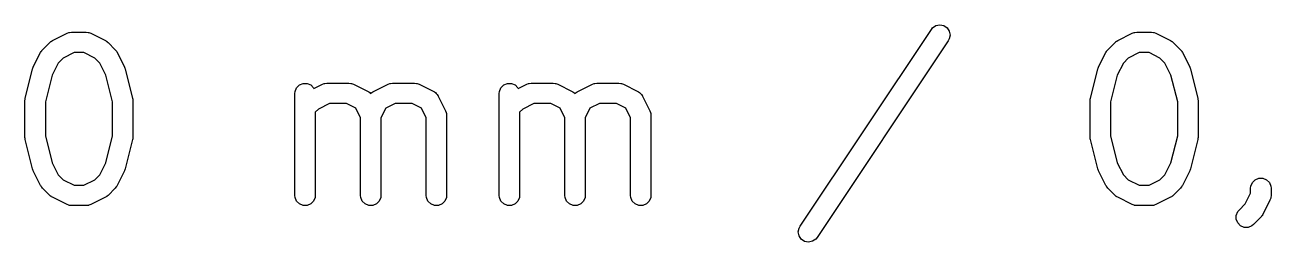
# Model space of a CAD drawing. Header units: inches. Extents: x -2.6 to 7.6, y 0.3 to 5.2.
# Drawn here: x 4.8255 to 5.3058, y 4.5905 to 4.6743 of the extents above; entities that cross this region are included whole.
import ezdxf

# ---------------------------------------------------------------- set-up
doc = ezdxf.new("R2010")
doc.units = ezdxf.units.IN
doc.header["$MEASUREMENT"] = 0
doc.layers.add('BLACK', color=250, linetype='CONTINUOUS')

msp = doc.modelspace()

# ---------------------------------------------------------------- linework, layer by layer
at = {"layer": 'BLACK', "linetype": 'CONTINUOUS'}
for p, q in [((5.17535, 4.67319), (5.17663, 4.67405)), ((5.17663, 4.67405), (5.17813, 4.67435)), ((5.17813, 4.67435), (5.17964, 4.67405)), ((5.17964, 4.67405), (5.18092, 4.6732)), ((4.83611, 4.66831), (4.84173, 4.67112)), ((4.84173, 4.67112), (4.84245, 4.67139)), ((4.84245, 4.67139), (4.84259, 4.6714)), ((4.84259, 4.6714), (4.84272, 4.67146)), ((4.84272, 4.67146), (4.84349, 4.67153)), ((4.84349, 4.67153), (4.84912, 4.67153)), ((4.84912, 4.67153), (4.84989, 4.67146)), ((4.84989, 4.67146), (4.85002, 4.6714)), ((4.85002, 4.6714), (4.85016, 4.67139)), ((4.85016, 4.67139), (4.85088, 4.67112)), ((4.85088, 4.67112), (4.8565, 4.66831)), ((5.12424, 4.59667), (5.17486, 4.67259)), ((5.17486, 4.67259), (5.17535, 4.67319)), ((5.18092, 4.6732), (5.18177, 4.67192)), ((5.18178, 4.66891), (5.18141, 4.66823)), ((5.18177, 4.67192), (5.18208, 4.67041)), ((5.18208, 4.67041), (5.18178, 4.66891)), ((5.24668, 4.66831), (5.25231, 4.67112)), ((5.25231, 4.67112), (5.25303, 4.67139)), ((5.25303, 4.67139), (5.25317, 4.6714)), ((5.25317, 4.6714), (5.2533, 4.67146)), ((5.2533, 4.67146), (5.25407, 4.67153)), ((5.25407, 4.67153), (5.25969, 4.67153)), ((5.25969, 4.67153), (5.26046, 4.67146)), ((5.26046, 4.67146), (5.26059, 4.6714)), ((5.26059, 4.6714), (5.26073, 4.67139)), ((5.26073, 4.67139), (5.26145, 4.67112)), ((5.26145, 4.67112), (5.26708, 4.66831)), ((4.83154, 4.66373), (4.83174, 4.66406)), ((4.83174, 4.66406), (4.83178, 4.66416)), ((4.83178, 4.66416), (4.83187, 4.66427)), ((4.83187, 4.66427), (4.83195, 4.66439)), ((4.83195, 4.66439), (4.83202, 4.66446)), ((4.83202, 4.66446), (4.83227, 4.66476)), ((4.83227, 4.66476), (4.83508, 4.66757)), ((4.83508, 4.66757), (4.83539, 4.66782)), ((4.83539, 4.66782), (4.83545, 4.6679)), ((4.83545, 4.6679), (4.83557, 4.66797)), ((4.83557, 4.66797), (4.83568, 4.66806)), ((4.83568, 4.66806), (4.83578, 4.6681)), ((4.83578, 4.6681), (4.83611, 4.66831)), ((4.8565, 4.66831), (4.85683, 4.6681)), ((4.85683, 4.6681), (4.85693, 4.66806)), ((4.85693, 4.66806), (4.85704, 4.66797)), ((4.85704, 4.66797), (4.85716, 4.6679)), ((4.85716, 4.6679), (4.85722, 4.66782)), ((4.85722, 4.66782), (4.85753, 4.66757)), ((4.85753, 4.66757), (4.86034, 4.66476)), ((4.86034, 4.66476), (4.86059, 4.66446)), ((4.86059, 4.66446), (4.86066, 4.66439)), ((4.86066, 4.66439), (4.86074, 4.66427)), ((4.86074, 4.66427), (4.86083, 4.66416)), ((4.86083, 4.66416), (4.86087, 4.66406)), ((4.86087, 4.66406), (4.86107, 4.66373)), ((5.18141, 4.66823), (5.1308, 4.5923)), ((5.24211, 4.66373), (5.24232, 4.66406)), ((5.24232, 4.66406), (5.24236, 4.66416)), ((5.24236, 4.66416), (5.24245, 4.66427)), ((5.24245, 4.66427), (5.24252, 4.66439)), ((5.24252, 4.66439), (5.2426, 4.66446)), ((5.2426, 4.66446), (5.24285, 4.66476)), ((5.24285, 4.66476), (5.24566, 4.66757)), ((5.24566, 4.66757), (5.24596, 4.66782)), ((5.24596, 4.66782), (5.24603, 4.6679)), ((5.24603, 4.6679), (5.24615, 4.66797)), ((5.24615, 4.66797), (5.24625, 4.66806)), ((5.24625, 4.66806), (5.24635, 4.6681)), ((5.24635, 4.6681), (5.24668, 4.66831)), ((5.26708, 4.66831), (5.26741, 4.6681)), ((5.26741, 4.6681), (5.2675, 4.66806)), ((5.2675, 4.66806), (5.26761, 4.66797)), ((5.26761, 4.66797), (5.26773, 4.6679)), ((5.26773, 4.6679), (5.2678, 4.66782)), ((5.2678, 4.66782), (5.2681, 4.66757)), ((5.2681, 4.66757), (5.27091, 4.66476)), ((5.27091, 4.66476), (5.27116, 4.66446)), ((5.27116, 4.66446), (5.27124, 4.66439)), ((5.27124, 4.66439), (5.27131, 4.66427)), ((5.27131, 4.66427), (5.2714, 4.66416)), ((5.2714, 4.66416), (5.27144, 4.66406)), ((5.27144, 4.66406), (5.27165, 4.66373)), ((4.82872, 4.65811), (4.83154, 4.66373)), ((4.83829, 4.65964), (4.83596, 4.65497)), ((4.8402, 4.66155), (4.83829, 4.65964)), ((4.84442, 4.66366), (4.8402, 4.66155)), ((4.84819, 4.66366), (4.84442, 4.66366)), ((4.85241, 4.66155), (4.84819, 4.66366)), ((4.85432, 4.65964), (4.85241, 4.66155)), ((4.85665, 4.65497), (4.85432, 4.65964)), ((4.86107, 4.66373), (4.86389, 4.65811)), ((5.2393, 4.65811), (5.24211, 4.66373)), ((5.24887, 4.65964), (5.24653, 4.65497)), ((5.25077, 4.66155), (5.24887, 4.65964)), ((5.255, 4.66366), (5.25077, 4.66155)), ((5.25876, 4.66366), (5.255, 4.66366)), ((5.26298, 4.66155), (5.25876, 4.66366)), ((5.26489, 4.65964), (5.26298, 4.66155)), ((5.26722, 4.65497), (5.26489, 4.65964)), ((5.27165, 4.66373), (5.27446, 4.65811)), ((4.82561, 4.64605), (4.82842, 4.6573)), ((4.82842, 4.6573), (4.82845, 4.65736)), ((4.82845, 4.65739), (4.82857, 4.65771)), ((4.82845, 4.65736), (4.82845, 4.65739)), ((4.82857, 4.65771), (4.82868, 4.65803)), ((4.82868, 4.65803), (4.8287, 4.65805)), ((4.8287, 4.65805), (4.82872, 4.65811)), ((4.83596, 4.65497), (4.83337, 4.64462)), ((4.85924, 4.64462), (4.85665, 4.65497)), ((4.86389, 4.65811), (4.86391, 4.65805)), ((4.86391, 4.65805), (4.86393, 4.65803)), ((4.86393, 4.65803), (4.86404, 4.65771)), ((4.86404, 4.65771), (4.86416, 4.65739)), ((4.86416, 4.65739), (4.86416, 4.65736)), ((4.86416, 4.65736), (4.86419, 4.6573)), ((4.86419, 4.6573), (4.867, 4.64605)), ((5.23619, 4.64605), (5.239, 4.6573)), ((5.239, 4.6573), (5.23902, 4.65736)), ((5.23902, 4.65739), (5.23914, 4.65771)), ((5.23902, 4.65736), (5.23902, 4.65739)), ((5.23914, 4.65771), (5.23926, 4.65803)), ((5.23926, 4.65803), (5.23928, 4.65805)), ((5.23928, 4.65805), (5.2393, 4.65811)), ((5.24653, 4.65497), (5.24394, 4.64462)), ((5.26981, 4.64462), (5.26722, 4.65497)), ((5.27446, 4.65811), (5.27448, 4.65805)), ((5.27448, 4.65805), (5.2745, 4.65803)), ((5.2745, 4.65803), (5.27461, 4.65771)), ((5.27461, 4.65771), (5.27474, 4.65739)), ((5.27474, 4.65739), (5.27474, 4.65736)), ((5.27474, 4.65736), (5.27476, 4.6573)), ((5.27476, 4.6573), (5.27757, 4.64605)), ((4.92962, 4.64868), (4.93021, 4.6501)), ((4.93021, 4.6501), (4.93129, 4.65119)), ((4.93129, 4.65119), (4.93271, 4.65177)), ((4.93271, 4.65177), (4.93425, 4.65177)), ((4.93425, 4.65177), (4.93567, 4.65119)), ((4.93567, 4.65119), (4.93676, 4.6501)), ((4.93676, 4.6501), (4.93688, 4.6498)), ((4.93688, 4.6498), (4.94016, 4.65143)), ((4.94016, 4.65143), (4.94088, 4.65171)), ((4.94088, 4.65171), (4.94102, 4.65172)), ((4.94102, 4.65172), (4.94115, 4.65177)), ((4.94115, 4.65177), (4.94192, 4.65185)), ((4.94192, 4.65185), (4.95035, 4.65185)), ((4.95035, 4.65185), (4.95112, 4.65177)), ((4.95112, 4.65177), (4.95125, 4.65172)), ((4.95125, 4.65172), (4.95139, 4.65171)), ((4.95139, 4.65171), (4.95212, 4.65143)), ((4.95212, 4.65143), (4.95774, 4.64862)), ((4.95984, 4.64862), (4.96547, 4.65143)), ((4.96547, 4.65143), (4.96619, 4.65171)), ((4.96619, 4.65171), (4.96633, 4.65172)), ((4.96633, 4.65172), (4.96646, 4.65177)), ((4.96646, 4.65177), (4.96723, 4.65185)), ((4.96723, 4.65185), (4.97566, 4.65185)), ((4.97566, 4.65185), (4.97643, 4.65177)), ((4.97643, 4.65177), (4.97656, 4.65172)), ((4.97656, 4.65172), (4.9767, 4.65171)), ((4.9767, 4.65171), (4.97742, 4.65143)), ((4.97742, 4.65143), (4.98305, 4.64862)), ((5.00836, 4.64868), (5.00895, 4.6501)), ((5.00895, 4.6501), (5.01003, 4.65119)), ((5.01003, 4.65119), (5.01145, 4.65177)), ((5.01145, 4.65177), (5.01299, 4.65177)), ((5.01299, 4.65177), (5.01441, 4.65119)), ((5.01441, 4.65119), (5.0155, 4.6501)), ((5.0155, 4.6501), (5.01562, 4.6498)), ((5.01562, 4.6498), (5.0189, 4.65143)), ((5.0189, 4.65143), (5.01962, 4.65171)), ((5.01962, 4.65171), (5.01976, 4.65172)), ((5.01976, 4.65172), (5.01989, 4.65177)), ((5.01989, 4.65177), (5.02066, 4.65185)), ((5.02066, 4.65185), (5.02909, 4.65185)), ((5.02909, 4.65185), (5.02986, 4.65177)), ((5.02986, 4.65177), (5.02999, 4.65172)), ((5.02999, 4.65172), (5.03013, 4.65171)), ((5.03013, 4.65171), (5.03086, 4.65143)), ((5.03086, 4.65143), (5.03648, 4.64862)), ((5.03858, 4.64862), (5.04421, 4.65143)), ((5.04421, 4.65143), (5.04493, 4.65171)), ((5.04493, 4.65171), (5.04507, 4.65172)), ((5.04507, 4.65172), (5.0452, 4.65177)), ((5.0452, 4.65177), (5.04597, 4.65185)), ((5.04597, 4.65185), (5.0544, 4.65185)), ((5.0544, 4.65185), (5.05517, 4.65177)), ((5.05517, 4.65177), (5.0553, 4.65172)), ((5.0553, 4.65172), (5.05544, 4.65171)), ((5.05544, 4.65171), (5.05616, 4.65143)), ((5.05616, 4.65143), (5.06179, 4.64862)), ((4.8255, 4.64529), (4.82554, 4.64558)), ((4.82551, 4.64523), (4.8255, 4.64529)), ((4.8255, 4.6451), (4.82551, 4.64523)), ((4.8255, 4.63104), (4.8255, 4.6451)), ((4.82554, 4.64558), (4.82557, 4.64587)), ((4.82557, 4.64587), (4.82559, 4.64592)), ((4.82559, 4.64592), (4.82561, 4.64605)), ((4.867, 4.64605), (4.86702, 4.64592)), ((4.86702, 4.64592), (4.86704, 4.64587)), ((4.86704, 4.64587), (4.86707, 4.64558)), ((4.86707, 4.64558), (4.86711, 4.64529)), ((4.86711, 4.64529), (4.8671, 4.64523)), ((4.8671, 4.64523), (4.86711, 4.6451)), ((4.86711, 4.6451), (4.86711, 4.63104)), ((4.92954, 4.64791), (4.92962, 4.64868)), ((4.92954, 4.60854), (4.92954, 4.64791)), ((4.95774, 4.64862), (4.95787, 4.64854)), ((4.95787, 4.64854), (4.95793, 4.64852)), ((4.95793, 4.64852), (4.958, 4.64846)), ((4.958, 4.64846), (4.95839, 4.64821)), ((4.95839, 4.64821), (4.95872, 4.64784)), ((4.95872, 4.64784), (4.95879, 4.64777)), ((4.95879, 4.64777), (4.95887, 4.64784)), ((4.95887, 4.64784), (4.95919, 4.64821)), ((4.95919, 4.64821), (4.95958, 4.64846)), ((4.95958, 4.64846), (4.95965, 4.64852)), ((4.95965, 4.64852), (4.95971, 4.64854)), ((4.95971, 4.64854), (4.95984, 4.64862)), ((4.98305, 4.64862), (4.98318, 4.64854)), ((4.98318, 4.64854), (4.98324, 4.64852)), ((4.98324, 4.64852), (4.98331, 4.64846)), ((4.98331, 4.64846), (4.9837, 4.64821)), ((4.9837, 4.64821), (4.98403, 4.64784)), ((4.98403, 4.64784), (4.9844, 4.64751)), ((4.9844, 4.64751), (4.98464, 4.64713)), ((4.98464, 4.64713), (4.98471, 4.64705)), ((4.98471, 4.64705), (4.98473, 4.64699)), ((4.98473, 4.64699), (4.98481, 4.64686)), ((4.98481, 4.64686), (4.98762, 4.64124)), ((5.00828, 4.64791), (5.00836, 4.64868)), ((5.00828, 4.60854), (5.00828, 4.64791)), ((5.03648, 4.64862), (5.03661, 4.64854)), ((5.03661, 4.64854), (5.03667, 4.64852)), ((5.03667, 4.64852), (5.03674, 4.64846)), ((5.03674, 4.64846), (5.03713, 4.64821)), ((5.03713, 4.64821), (5.03746, 4.64784)), ((5.03746, 4.64784), (5.03753, 4.64777)), ((5.03753, 4.64777), (5.03761, 4.64784)), ((5.03761, 4.64784), (5.03793, 4.64821)), ((5.03793, 4.64821), (5.03832, 4.64846)), ((5.03832, 4.64846), (5.03839, 4.64852)), ((5.03839, 4.64852), (5.03845, 4.64854)), ((5.03845, 4.64854), (5.03858, 4.64862)), ((5.06179, 4.64862), (5.06192, 4.64854)), ((5.06192, 4.64854), (5.06198, 4.64852)), ((5.06198, 4.64852), (5.06205, 4.64846)), ((5.06205, 4.64846), (5.06244, 4.64821)), ((5.06244, 4.64821), (5.06277, 4.64784)), ((5.06277, 4.64784), (5.06314, 4.64751)), ((5.06314, 4.64751), (5.06338, 4.64713)), ((5.06338, 4.64713), (5.06345, 4.64705)), ((5.06345, 4.64705), (5.06347, 4.64699)), ((5.06347, 4.64699), (5.06355, 4.64686)), ((5.06355, 4.64686), (5.06636, 4.64124)), ((5.23607, 4.64529), (5.23612, 4.64558)), ((5.23608, 4.64523), (5.23607, 4.64529)), ((5.23607, 4.6451), (5.23608, 4.64523)), ((5.23607, 4.63104), (5.23607, 4.6451)), ((5.23612, 4.64558), (5.23614, 4.64587)), ((5.23614, 4.64587), (5.23617, 4.64592)), ((5.23617, 4.64592), (5.23619, 4.64605)), ((5.27757, 4.64605), (5.27759, 4.64592)), ((5.27759, 4.64592), (5.27761, 4.64587)), ((5.27761, 4.64587), (5.27764, 4.64558)), ((5.27764, 4.64558), (5.27768, 4.64529)), ((5.27768, 4.64529), (5.27768, 4.64523)), ((5.27768, 4.64523), (5.27769, 4.6451)), ((5.27769, 4.6451), (5.27769, 4.63104)), ((4.83337, 4.64462), (4.83337, 4.63152)), ((4.85924, 4.63152), (4.85924, 4.64462)), ((4.93863, 4.64186), (4.93742, 4.64066)), ((4.93742, 4.64066), (4.93742, 4.60854)), ((4.94285, 4.64398), (4.93863, 4.64186)), ((4.94943, 4.64398), (4.94285, 4.64398)), ((4.95304, 4.64217), (4.94943, 4.64398)), ((4.95485, 4.63855), (4.95304, 4.64217)), ((4.96454, 4.64217), (4.96273, 4.63855)), ((4.96816, 4.64398), (4.96454, 4.64217)), ((4.97473, 4.64398), (4.96816, 4.64398)), ((4.97835, 4.64217), (4.97473, 4.64398)), ((4.98016, 4.63855), (4.97835, 4.64217)), ((4.98762, 4.64124), (4.9879, 4.64052)), ((4.9879, 4.64052), (4.98791, 4.64037)), ((4.98791, 4.64037), (4.98796, 4.64024)), ((4.98796, 4.64024), (4.98804, 4.63948)), ((5.01737, 4.64186), (5.01616, 4.64066)), ((5.01616, 4.64066), (5.01616, 4.60854)), ((5.02159, 4.64398), (5.01737, 4.64186)), ((5.02817, 4.64398), (5.02159, 4.64398)), ((5.03178, 4.64217), (5.02817, 4.64398)), ((5.03359, 4.63855), (5.03178, 4.64217)), ((5.04328, 4.64217), (5.04147, 4.63855)), ((5.0469, 4.64398), (5.04328, 4.64217)), ((5.05347, 4.64398), (5.0469, 4.64398)), ((5.05709, 4.64217), (5.05347, 4.64398)), ((5.0589, 4.63855), (5.05709, 4.64217)), ((5.06636, 4.64124), (5.06664, 4.64052)), ((5.06664, 4.64052), (5.06665, 4.64037)), ((5.06665, 4.64037), (5.0667, 4.64024)), ((5.0667, 4.64024), (5.06678, 4.63948)), ((5.24394, 4.64462), (5.24394, 4.63152)), ((5.26981, 4.63152), (5.26981, 4.64462)), ((4.95485, 4.60854), (4.95485, 4.63855)), ((4.96273, 4.63855), (4.96273, 4.60854)), ((4.98016, 4.60854), (4.98016, 4.63855)), ((4.98804, 4.63948), (4.98804, 4.60854)), ((5.03359, 4.60854), (5.03359, 4.63855)), ((5.04147, 4.63855), (5.04147, 4.60854)), ((5.0589, 4.60854), (5.0589, 4.63855)), ((5.06678, 4.63948), (5.06678, 4.60854)), ((4.82551, 4.63091), (4.8255, 4.63104)), ((4.8255, 4.63085), (4.82551, 4.63091)), ((4.82554, 4.63056), (4.8255, 4.63085)), ((4.82557, 4.63027), (4.82554, 4.63056)), ((4.82559, 4.63022), (4.82557, 4.63027)), ((4.83337, 4.63152), (4.83596, 4.62117)), ((4.85665, 4.62116), (4.85924, 4.63152)), ((4.86704, 4.63027), (4.86702, 4.63022)), ((4.86707, 4.63056), (4.86704, 4.63027)), ((4.86711, 4.63085), (4.86707, 4.63056)), ((4.86711, 4.63104), (4.8671, 4.63091)), ((4.8671, 4.63091), (4.86711, 4.63085)), ((5.23608, 4.63091), (5.23607, 4.63104)), ((5.23607, 4.63085), (5.23608, 4.63091)), ((5.23612, 4.63056), (5.23607, 4.63085)), ((5.23614, 4.63027), (5.23612, 4.63056)), ((5.23617, 4.63022), (5.23614, 4.63027)), ((5.24394, 4.63152), (5.24653, 4.62117)), ((5.26722, 4.62116), (5.26981, 4.63152)), ((5.27761, 4.63027), (5.27759, 4.63022)), ((5.27764, 4.63056), (5.27761, 4.63027)), ((5.27768, 4.63085), (5.27764, 4.63056)), ((5.27769, 4.63104), (5.27768, 4.63091)), ((5.27768, 4.63091), (5.27768, 4.63085)), ((4.82561, 4.63008), (4.82559, 4.63022)), ((4.82842, 4.61884), (4.82561, 4.63008)), ((4.867, 4.63008), (4.86419, 4.61884)), ((4.86702, 4.63022), (4.867, 4.63008)), ((5.23619, 4.63008), (5.23617, 4.63022)), ((5.239, 4.61884), (5.23619, 4.63008)), ((5.27757, 4.63008), (5.27476, 4.61884)), ((5.27759, 4.63022), (5.27757, 4.63008)), ((4.83596, 4.62117), (4.83829, 4.6165)), ((4.85432, 4.6165), (4.85665, 4.62116)), ((5.24653, 4.62117), (5.24887, 4.6165)), ((5.26489, 4.6165), (5.26722, 4.62116)), ((4.82845, 4.61878), (4.82842, 4.61884)), ((4.82845, 4.61875), (4.82845, 4.61878)), ((4.82857, 4.61843), (4.82845, 4.61875)), ((4.82868, 4.61811), (4.82857, 4.61843)), ((4.8287, 4.61809), (4.82868, 4.61811)), ((4.82872, 4.61803), (4.8287, 4.61809)), ((4.83154, 4.61241), (4.82872, 4.61803)), ((4.83829, 4.6165), (4.8402, 4.61459)), ((4.85241, 4.61459), (4.85432, 4.6165)), ((4.86389, 4.61803), (4.86107, 4.61241)), ((4.86391, 4.61809), (4.86389, 4.61803)), ((4.86393, 4.61811), (4.86391, 4.61809)), ((4.86404, 4.61843), (4.86393, 4.61811)), ((4.86416, 4.61875), (4.86404, 4.61843)), ((4.86419, 4.61884), (4.86416, 4.61878)), ((4.86416, 4.61878), (4.86416, 4.61875)), ((5.23902, 4.61878), (5.239, 4.61884)), ((5.23902, 4.61875), (5.23902, 4.61878)), ((5.23914, 4.61843), (5.23902, 4.61875)), ((5.23926, 4.61811), (5.23914, 4.61843)), ((5.23928, 4.61809), (5.23926, 4.61811)), ((5.2393, 4.61803), (5.23928, 4.61809)), ((5.24211, 4.61241), (5.2393, 4.61803)), ((5.24887, 4.6165), (5.25077, 4.61459)), ((5.26298, 4.61459), (5.26489, 4.6165)), ((5.27446, 4.61803), (5.27165, 4.61241)), ((5.27448, 4.61809), (5.27446, 4.61803)), ((5.2745, 4.61811), (5.27448, 4.61809)), ((5.27461, 4.61843), (5.2745, 4.61811)), ((5.27474, 4.61875), (5.27461, 4.61843)), ((5.27476, 4.61884), (5.27474, 4.61878)), ((5.27474, 4.61878), (5.27474, 4.61875)), ((4.83174, 4.61208), (4.83154, 4.61241)), ((4.83178, 4.61198), (4.83174, 4.61208)), ((4.83187, 4.61187), (4.83178, 4.61198)), ((4.83195, 4.61175), (4.83187, 4.61187)), ((4.83202, 4.61168), (4.83195, 4.61175)), ((4.83227, 4.61138), (4.83202, 4.61168)), ((4.83508, 4.60857), (4.83227, 4.61138)), ((4.8402, 4.61459), (4.84442, 4.61248)), ((4.84442, 4.61248), (4.84819, 4.61248)), ((4.84819, 4.61248), (4.85241, 4.61459)), ((4.86034, 4.61138), (4.85753, 4.60857)), ((4.86059, 4.61168), (4.86034, 4.61138)), ((4.86066, 4.61175), (4.86059, 4.61168)), ((4.86074, 4.61187), (4.86066, 4.61175)), ((4.86083, 4.61198), (4.86074, 4.61187)), ((4.86087, 4.61208), (4.86083, 4.61198)), ((4.86107, 4.61241), (4.86087, 4.61208)), ((5.24232, 4.61208), (5.24211, 4.61241)), ((5.24236, 4.61198), (5.24232, 4.61208)), ((5.24245, 4.61187), (5.24236, 4.61198)), ((5.24252, 4.61175), (5.24245, 4.61187)), ((5.2426, 4.61168), (5.24252, 4.61175)), ((5.24285, 4.61138), (5.2426, 4.61168)), ((5.24566, 4.60857), (5.24285, 4.61138)), ((5.25077, 4.61459), (5.255, 4.61248)), ((5.255, 4.61248), (5.25876, 4.61248)), ((5.25876, 4.61248), (5.26298, 4.61459)), ((5.27091, 4.61138), (5.2681, 4.60857)), ((5.27116, 4.61168), (5.27091, 4.61138)), ((5.27124, 4.61175), (5.27116, 4.61168)), ((5.27131, 4.61187), (5.27124, 4.61175)), ((5.2714, 4.61198), (5.27131, 4.61187)), ((5.27144, 4.61208), (5.2714, 4.61198)), ((5.27165, 4.61241), (5.27144, 4.61208)), ((5.29794, 4.61135), (5.29801, 4.61212)), ((5.29794, 4.60947), (5.29794, 4.61135)), ((5.29801, 4.61212), (5.2986, 4.61354)), ((5.2986, 4.61354), (5.29969, 4.61463)), ((5.29969, 4.61463), (5.3011, 4.61522)), ((5.3011, 4.61522), (5.30264, 4.61522)), ((5.30264, 4.61522), (5.30406, 4.61463)), ((5.30406, 4.61463), (5.30515, 4.61354)), ((5.30515, 4.61354), (5.30573, 4.61212)), ((5.30573, 4.61212), (5.30581, 4.61135)), ((5.30581, 4.61135), (5.30581, 4.60854)), ((4.83539, 4.60832), (4.83508, 4.60857)), ((4.83545, 4.60824), (4.83539, 4.60832)), ((4.83557, 4.60817), (4.83545, 4.60824)), ((4.83568, 4.60808), (4.83557, 4.60817)), ((4.83578, 4.60804), (4.83568, 4.60808)), ((4.83611, 4.60783), (4.83578, 4.60804)), ((4.84173, 4.60502), (4.83611, 4.60783)), ((4.8565, 4.60783), (4.85088, 4.60502)), ((4.85683, 4.60804), (4.8565, 4.60783)), ((4.85693, 4.60808), (4.85683, 4.60804)), ((4.85704, 4.60817), (4.85693, 4.60808)), ((4.85716, 4.60824), (4.85704, 4.60817)), ((4.85722, 4.60832), (4.85716, 4.60824)), ((4.85753, 4.60857), (4.85722, 4.60832)), ((4.92962, 4.60777), (4.92954, 4.60854)), ((4.93021, 4.60635), (4.92962, 4.60777)), ((4.93129, 4.60527), (4.93021, 4.60635)), ((4.93676, 4.60635), (4.93567, 4.60527)), ((4.93734, 4.60777), (4.93676, 4.60635)), ((4.93742, 4.60854), (4.93734, 4.60777)), ((4.95493, 4.60777), (4.95485, 4.60854)), ((4.95552, 4.60635), (4.95493, 4.60777)), ((4.9566, 4.60527), (4.95552, 4.60635)), ((4.96206, 4.60635), (4.96098, 4.60527)), ((4.96265, 4.60777), (4.96206, 4.60635)), ((4.96273, 4.60854), (4.96265, 4.60777)), ((4.98024, 4.60777), (4.98016, 4.60854)), ((4.98083, 4.60635), (4.98024, 4.60777)), ((4.98191, 4.60527), (4.98083, 4.60635)), ((4.98737, 4.60635), (4.98629, 4.60527)), ((4.98796, 4.60777), (4.98737, 4.60635)), ((4.98804, 4.60854), (4.98796, 4.60777)), ((5.00836, 4.60777), (5.00828, 4.60854)), ((5.00895, 4.60635), (5.00836, 4.60777)), ((5.01003, 4.60527), (5.00895, 4.60635)), ((5.0155, 4.60635), (5.01441, 4.60527)), ((5.01608, 4.60777), (5.0155, 4.60635)), ((5.01616, 4.60854), (5.01608, 4.60777)), ((5.03367, 4.60777), (5.03359, 4.60854)), ((5.03426, 4.60635), (5.03367, 4.60777)), ((5.03534, 4.60527), (5.03426, 4.60635)), ((5.0408, 4.60635), (5.03972, 4.60527)), ((5.04139, 4.60777), (5.0408, 4.60635)), ((5.04147, 4.60854), (5.04139, 4.60777)), ((5.05898, 4.60777), (5.0589, 4.60854)), ((5.05957, 4.60635), (5.05898, 4.60777)), ((5.06065, 4.60527), (5.05957, 4.60635)), ((5.06611, 4.60635), (5.06503, 4.60527)), ((5.0667, 4.60777), (5.06611, 4.60635)), ((5.06678, 4.60854), (5.0667, 4.60777)), ((5.24596, 4.60832), (5.24566, 4.60857)), ((5.24603, 4.60824), (5.24596, 4.60832)), ((5.24615, 4.60817), (5.24603, 4.60824)), ((5.24625, 4.60808), (5.24615, 4.60817)), ((5.24635, 4.60804), (5.24625, 4.60808)), ((5.24668, 4.60783), (5.24635, 4.60804)), ((5.25231, 4.60502), (5.24668, 4.60783)), ((5.26708, 4.60783), (5.26145, 4.60502)), ((5.26741, 4.60804), (5.26708, 4.60783)), ((5.2675, 4.60808), (5.26741, 4.60804)), ((5.26761, 4.60817), (5.2675, 4.60808)), ((5.26773, 4.60824), (5.26761, 4.60817)), ((5.2678, 4.60832), (5.26773, 4.60824)), ((5.2681, 4.60857), (5.2678, 4.60832)), ((5.29583, 4.60525), (5.29794, 4.60947)), ((5.30539, 4.60678), (5.30258, 4.60116)), ((5.30567, 4.6075), (5.30539, 4.60678)), ((5.30568, 4.60764), (5.30567, 4.6075)), ((5.30573, 4.60777), (5.30568, 4.60764)), ((5.30581, 4.60854), (5.30573, 4.60777)), ((4.84245, 4.60475), (4.84173, 4.60502)), ((4.84259, 4.60473), (4.84245, 4.60475)), ((4.84272, 4.60468), (4.84259, 4.60473)), ((4.84349, 4.60461), (4.84272, 4.60468)), ((4.84912, 4.60461), (4.84349, 4.60461)), ((4.84989, 4.60468), (4.84912, 4.60461)), ((4.85002, 4.60473), (4.84989, 4.60468)), ((4.85016, 4.60475), (4.85002, 4.60473)), ((4.85088, 4.60502), (4.85016, 4.60475)), ((4.93271, 4.60468), (4.93129, 4.60527)), ((4.93425, 4.60468), (4.93271, 4.60468)), ((4.93567, 4.60527), (4.93425, 4.60468)), ((4.95802, 4.60468), (4.9566, 4.60527)), ((4.95956, 4.60468), (4.95802, 4.60468)), ((4.96098, 4.60527), (4.95956, 4.60468)), ((4.98333, 4.60468), (4.98191, 4.60527)), ((4.98487, 4.60468), (4.98333, 4.60468)), ((4.98629, 4.60527), (4.98487, 4.60468)), ((5.01145, 4.60468), (5.01003, 4.60527)), ((5.01299, 4.60468), (5.01145, 4.60468)), ((5.01441, 4.60527), (5.01299, 4.60468)), ((5.03676, 4.60468), (5.03534, 4.60527)), ((5.0383, 4.60468), (5.03676, 4.60468)), ((5.03972, 4.60527), (5.0383, 4.60468)), ((5.06207, 4.60468), (5.06065, 4.60527)), ((5.06361, 4.60468), (5.06207, 4.60468)), ((5.06503, 4.60527), (5.06361, 4.60468)), ((5.25303, 4.60475), (5.25231, 4.60502)), ((5.25317, 4.60473), (5.25303, 4.60475)), ((5.2533, 4.60468), (5.25317, 4.60473)), ((5.25407, 4.60461), (5.2533, 4.60468)), ((5.25969, 4.60461), (5.25407, 4.60461)), ((5.26046, 4.60468), (5.25969, 4.60461)), ((5.26059, 4.60473), (5.26046, 4.60468)), ((5.26073, 4.60475), (5.26059, 4.60473)), ((5.26145, 4.60502), (5.26073, 4.60475)), ((5.29239, 4.60087), (5.29298, 4.60229)), ((5.29298, 4.60229), (5.29346, 4.60289)), ((5.29346, 4.60289), (5.29583, 4.60525)), ((5.12388, 4.59598), (5.12424, 4.59667)), ((5.29239, 4.59934), (5.29239, 4.60087)), ((5.29298, 4.59792), (5.29239, 4.59934)), ((5.29406, 4.59683), (5.29298, 4.59792)), ((5.29548, 4.59624), (5.29406, 4.59683)), ((5.29844, 4.59683), (5.29702, 4.59624)), ((5.29903, 4.59732), (5.29844, 4.59683)), ((5.30184, 4.60013), (5.29903, 4.59732)), ((5.30209, 4.60044), (5.30184, 4.60013)), ((5.30217, 4.6005), (5.30209, 4.60044)), ((5.30225, 4.60062), (5.30217, 4.6005)), ((5.30233, 4.60073), (5.30225, 4.60062)), ((5.30237, 4.60083), (5.30233, 4.60073)), ((5.30258, 4.60116), (5.30237, 4.60083)), ((5.12358, 4.59448), (5.12388, 4.59598)), ((5.12388, 4.59297), (5.12358, 4.59448)), ((5.12474, 4.59169), (5.12388, 4.59297)), ((5.1308, 4.5923), (5.13031, 4.5917)), ((5.29702, 4.59624), (5.29548, 4.59624)), ((5.12602, 4.59084), (5.12474, 4.59169)), ((5.12752, 4.59054), (5.12602, 4.59084)), ((5.12903, 4.59085), (5.12752, 4.59054)), ((5.13031, 4.5917), (5.12903, 4.59085))]:
    msp.add_line(p, q, dxfattribs=at)

doc.saveas('drawing.dxf')
